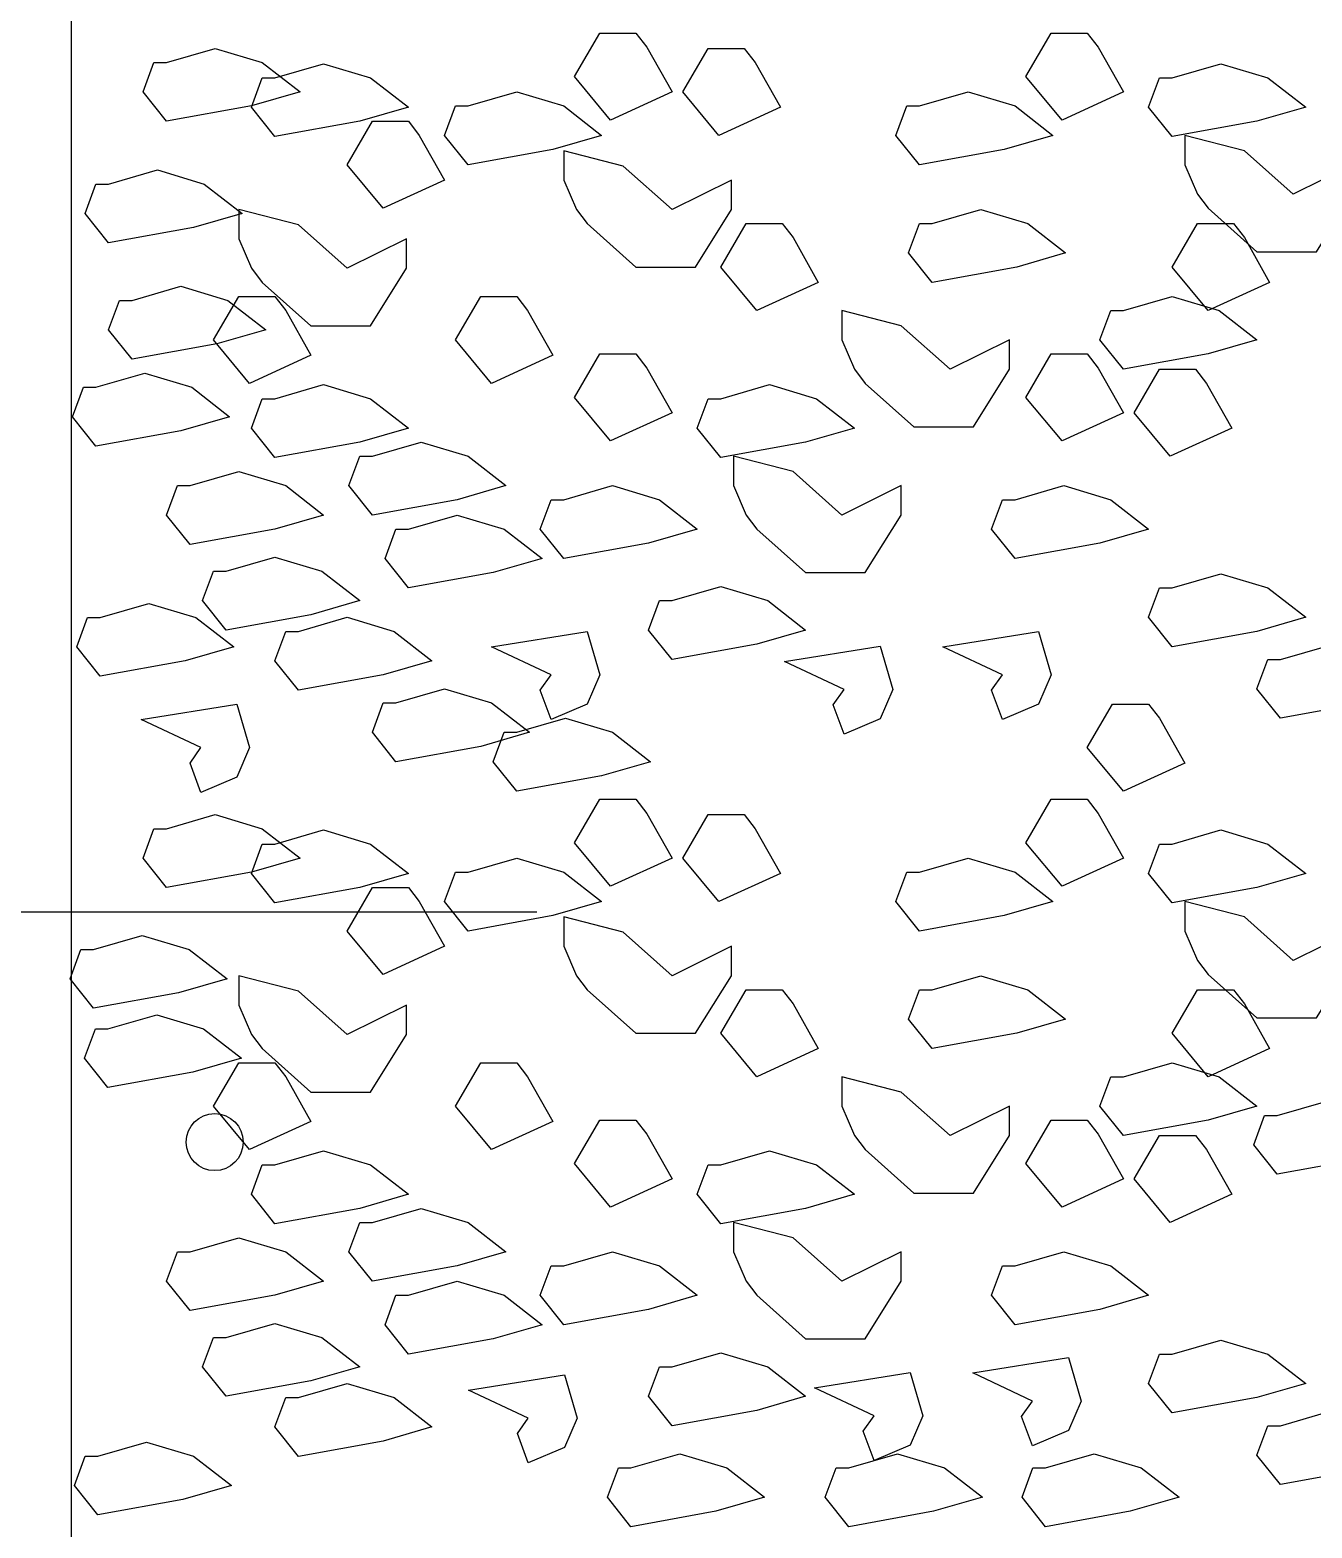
# Model space of a CAD drawing. Header units: metres. Extents: x 115319.7 to 115387.7, y -26854.4 to -26790.4.
# Drawn here: x 115362.543 to 115363.089, y -26853.456 to -26852.817 of the extents above; entities that cross this region are included whole.
import ezdxf

# ---------------------------------------------------------------- set-up
doc = ezdxf.new("R2010")
doc.units = ezdxf.units.M
doc.header["$MEASUREMENT"] = 0

# ---------------------------------------------------------------- blocks, each defined once
blk = doc.blocks.new('RWH1')
at = {"color": 7, "ltscale": 7}
blk.add_line((-1.35606, 0.58171), (-1.35606, 2.08171), dxfattribs=at)
at = {"color": 7}
blk.add_line((-1.14406, 1.3207), (-1.86591, 1.3207), dxfattribs=at)
for points in [[(-1.08235, 1.69461), (-1.11033, 1.68178), (-1.12679, 1.7016), (-1.11527, 1.72141), (-1.09881, 1.72141), (-1.09387, 1.715)], [(-1.08235, 1.69461), (-1.11033, 1.68178), (-1.12679, 1.7016), (-1.11527, 1.72141), (-1.09881, 1.72141), (-1.09387, 1.715)], [(-0.87659, 1.69461), (-0.90457, 1.68178), (-0.92103, 1.7016), (-0.90951, 1.72141), (-0.89305, 1.72141), (-0.88811, 1.715)], [(-0.87659, 1.69461), (-0.90457, 1.68178), (-0.92103, 1.7016), (-0.90951, 1.72141), (-0.89305, 1.72141), (-0.88811, 1.715)], [(-1.29057, 1.71442), (-1.26917, 1.70801), (-1.25189, 1.69461), (-1.27411, 1.68819), (-1.31279, 1.6812), (-1.32349, 1.69461), (-1.31855, 1.70801), (-1.31279, 1.70801)], [(-1.29057, 1.71442), (-1.26917, 1.70801), (-1.25189, 1.69461), (-1.27411, 1.68819), (-1.31279, 1.6812), (-1.32349, 1.69461), (-1.31855, 1.70801), (-1.31279, 1.70801)], [(-1.03296, 1.68761), (-1.06095, 1.67479), (-1.07741, 1.69461), (-1.06589, 1.71442), (-1.04942, 1.71442), (-1.04449, 1.70801)], [(-1.03296, 1.68761), (-1.06095, 1.67479), (-1.07741, 1.69461), (-1.06589, 1.71442), (-1.04942, 1.71442), (-1.04449, 1.70801)], [(-1.24119, 1.70743), (-1.21979, 1.70102), (-1.20251, 1.68761), (-1.22473, 1.6812), (-1.26341, 1.67421), (-1.27411, 1.68761), (-1.26917, 1.70102), (-1.26341, 1.70102)], [(-1.24119, 1.70743), (-1.21979, 1.70102), (-1.20251, 1.68761), (-1.22473, 1.6812), (-1.26341, 1.67421), (-1.27411, 1.68761), (-1.26917, 1.70102), (-1.26341, 1.70102)], [(-0.83215, 1.70743), (-0.81075, 1.70102), (-0.79347, 1.68761), (-0.81569, 1.6812), (-0.85437, 1.67421), (-0.86507, 1.68761), (-0.86013, 1.70102), (-0.85437, 1.70102)], [(-0.83215, 1.70743), (-0.81075, 1.70102), (-0.79347, 1.68761), (-0.81569, 1.6812), (-0.85437, 1.67421), (-0.86507, 1.68761), (-0.86013, 1.70102), (-0.85437, 1.70102)], [(-1.15312, 1.69461), (-1.13173, 1.68819), (-1.11444, 1.67479), (-1.13666, 1.66838), (-1.17535, 1.66139), (-1.18605, 1.67479), (-1.18111, 1.68819), (-1.17535, 1.68819)], [(-1.15312, 1.69461), (-1.13173, 1.68819), (-1.11444, 1.67479), (-1.13666, 1.66838), (-1.17535, 1.66139), (-1.18605, 1.67479), (-1.18111, 1.68819), (-1.17535, 1.68819)], [(-0.94737, 1.69461), (-0.92597, 1.68819), (-0.90869, 1.67479), (-0.93091, 1.66838), (-0.96959, 1.66139), (-0.98029, 1.67479), (-0.97535, 1.68819), (-0.96959, 1.68819)], [(-0.94737, 1.69461), (-0.92597, 1.68819), (-0.90869, 1.67479), (-0.93091, 1.66838), (-0.96959, 1.66139), (-0.98029, 1.67479), (-0.97535, 1.68819), (-0.96959, 1.68819)], [(-1.18605, 1.65439), (-1.21403, 1.64157), (-1.23049, 1.66139), (-1.21897, 1.6812), (-1.20251, 1.6812), (-1.19757, 1.67479)], [(-1.18605, 1.65439), (-1.21403, 1.64157), (-1.23049, 1.66139), (-1.21897, 1.6812), (-1.20251, 1.6812), (-1.19757, 1.67479)], [(-0.83791, 1.64157), (-0.81569, 1.62175), (-0.78853, 1.62175), (-0.77207, 1.64798), (-0.77207, 1.66139), (-0.79923, 1.64798), (-0.82145, 1.6678), (-0.84861, 1.67479), (-0.84861, 1.66139), (-0.84285, 1.64798)], [(-0.83791, 1.64157), (-0.81569, 1.62175), (-0.78853, 1.62175), (-0.77207, 1.64798), (-0.77207, 1.66139), (-0.79923, 1.64798), (-0.82145, 1.6678), (-0.84861, 1.67479), (-0.84861, 1.66139), (-0.84285, 1.64798)], [(-1.12103, 1.63458), (-1.09881, 1.61476), (-1.07165, 1.61476), (-1.05519, 1.64099), (-1.05519, 1.65439), (-1.08235, 1.64099), (-1.10457, 1.6608), (-1.13173, 1.6678), (-1.13173, 1.65439), (-1.12597, 1.64099)], [(-1.12103, 1.63458), (-1.09881, 1.61476), (-1.07165, 1.61476), (-1.05519, 1.64099), (-1.05519, 1.65439), (-1.08235, 1.64099), (-1.10457, 1.6608), (-1.13173, 1.6678), (-1.13173, 1.65439), (-1.12597, 1.64099)], [(-1.31697, 1.659), (-1.29557, 1.65259), (-1.27828, 1.63918), (-1.30051, 1.63277), (-1.33919, 1.62578), (-1.34989, 1.63918), (-1.34495, 1.65259), (-1.33919, 1.65259)], [(-1.31697, 1.659), (-1.29557, 1.65259), (-1.27828, 1.63918), (-1.30051, 1.63277), (-1.33919, 1.62578), (-1.34989, 1.63918), (-1.34495, 1.65259), (-1.33919, 1.65259)], [(-1.26917, 1.60777), (-1.24695, 1.58795), (-1.21979, 1.58795), (-1.20333, 1.61418), (-1.20333, 1.62758), (-1.23049, 1.61418), (-1.25271, 1.63399), (-1.27987, 1.64099), (-1.27987, 1.62758), (-1.27411, 1.61418)], [(-1.26917, 1.60777), (-1.24695, 1.58795), (-1.21979, 1.58795), (-1.20333, 1.61418), (-1.20333, 1.62758), (-1.23049, 1.61418), (-1.25271, 1.63399), (-1.27987, 1.64099), (-1.27987, 1.62758), (-1.27411, 1.61418)], [(-0.94161, 1.64099), (-0.92021, 1.63458), (-0.90293, 1.62117), (-0.92515, 1.61476), (-0.96383, 1.60777), (-0.97453, 1.62117), (-0.96959, 1.63458), (-0.96383, 1.63458)], [(-0.94161, 1.64099), (-0.92021, 1.63458), (-0.90293, 1.62117), (-0.92515, 1.61476), (-0.96383, 1.60777), (-0.97453, 1.62117), (-0.96959, 1.63458), (-0.96383, 1.63458)], [(-1.01568, 1.60777), (-1.04366, 1.59495), (-1.06012, 1.61476), (-1.0486, 1.63458), (-1.03214, 1.63458), (-1.0272, 1.62817)], [(-1.01568, 1.60777), (-1.04366, 1.59495), (-1.06012, 1.61476), (-1.0486, 1.63458), (-1.03214, 1.63458), (-1.0272, 1.62817)], [(-0.80993, 1.60777), (-0.83791, 1.59495), (-0.85437, 1.61476), (-0.84285, 1.63458), (-0.82639, 1.63458), (-0.82145, 1.62817)], [(-0.80993, 1.60777), (-0.83791, 1.59495), (-0.85437, 1.61476), (-0.84285, 1.63458), (-0.82639, 1.63458), (-0.82145, 1.62817)], [(-1.30627, 1.60596), (-1.28487, 1.59955), (-1.26759, 1.58615), (-1.28981, 1.57974), (-1.32849, 1.57274), (-1.33919, 1.58615), (-1.33425, 1.59955), (-1.32849, 1.59955)], [(-1.30627, 1.60596), (-1.28487, 1.59955), (-1.26759, 1.58615), (-1.28981, 1.57974), (-1.32849, 1.57274), (-1.33919, 1.58615), (-1.33425, 1.59955), (-1.32849, 1.59955)], [(-1.24695, 1.57455), (-1.27493, 1.56173), (-1.29139, 1.58154), (-1.27987, 1.60136), (-1.26341, 1.60136), (-1.25847, 1.59495)], [(-1.24695, 1.57455), (-1.27493, 1.56173), (-1.29139, 1.58154), (-1.27987, 1.60136), (-1.26341, 1.60136), (-1.25847, 1.59495)], [(-1.13666, 1.57455), (-1.16465, 1.56173), (-1.18111, 1.58154), (-1.16958, 1.60136), (-1.15312, 1.60136), (-1.14819, 1.59495)], [(-1.13666, 1.57455), (-1.16465, 1.56173), (-1.18111, 1.58154), (-1.16958, 1.60136), (-1.15312, 1.60136), (-1.14819, 1.59495)], [(-0.85437, 1.60136), (-0.83297, 1.59495), (-0.81569, 1.58154), (-0.83791, 1.57513), (-0.87659, 1.56814), (-0.88729, 1.58154), (-0.88235, 1.59495), (-0.87659, 1.59495)], [(-0.85437, 1.60136), (-0.83297, 1.59495), (-0.81569, 1.58154), (-0.83791, 1.57513), (-0.87659, 1.56814), (-0.88729, 1.58154), (-0.88235, 1.59495), (-0.87659, 1.59495)], [(-0.99428, 1.56173), (-0.97206, 1.54191), (-0.9449, 1.54191), (-0.92844, 1.56814), (-0.92844, 1.58154), (-0.9556, 1.56814), (-0.97782, 1.58795), (-1.00498, 1.59495), (-1.00498, 1.58154), (-0.99922, 1.56814)], [(-0.99428, 1.56173), (-0.97206, 1.54191), (-0.9449, 1.54191), (-0.92844, 1.56814), (-0.92844, 1.58154), (-0.9556, 1.56814), (-0.97782, 1.58795), (-1.00498, 1.59495), (-1.00498, 1.58154), (-0.99922, 1.56814)], [(-1.08235, 1.54832), (-1.11033, 1.5355), (-1.12679, 1.55532), (-1.11527, 1.57513), (-1.09881, 1.57513), (-1.09387, 1.56872)], [(-1.08235, 1.54832), (-1.11033, 1.5355), (-1.12679, 1.55532), (-1.11527, 1.57513), (-1.09881, 1.57513), (-1.09387, 1.56872)], [(-0.87659, 1.54832), (-0.90457, 1.5355), (-0.92103, 1.55532), (-0.90951, 1.57513), (-0.89305, 1.57513), (-0.88811, 1.56872)], [(-0.87659, 1.54832), (-0.90457, 1.5355), (-0.92103, 1.55532), (-0.90951, 1.57513), (-0.89305, 1.57513), (-0.88811, 1.56872)], [(-1.32273, 1.56633), (-1.30133, 1.55992), (-1.28405, 1.54652), (-1.30627, 1.5401), (-1.34495, 1.53311), (-1.35565, 1.54652), (-1.35071, 1.55992), (-1.34495, 1.55992)], [(-0.82721, 1.54133), (-0.85519, 1.52851), (-0.87165, 1.54832), (-0.86013, 1.56814), (-0.84367, 1.56814), (-0.83873, 1.56173)], [(-0.82721, 1.54133), (-0.85519, 1.52851), (-0.87165, 1.54832), (-0.86013, 1.56814), (-0.84367, 1.56814), (-0.83873, 1.56173)], [(-1.24119, 1.56114), (-1.21979, 1.55473), (-1.20251, 1.54133), (-1.22473, 1.53492), (-1.26341, 1.52792), (-1.27411, 1.54133), (-1.26917, 1.55473), (-1.26341, 1.55473)], [(-1.24119, 1.56114), (-1.21979, 1.55473), (-1.20251, 1.54133), (-1.22473, 1.53492), (-1.26341, 1.52792), (-1.27411, 1.54133), (-1.26917, 1.55473), (-1.26341, 1.55473)], [(-1.0379, 1.56114), (-1.0165, 1.55473), (-0.99922, 1.54133), (-1.02144, 1.53492), (-1.06012, 1.52792), (-1.07082, 1.54133), (-1.06589, 1.55473), (-1.06012, 1.55473)], [(-1.0379, 1.56114), (-1.0165, 1.55473), (-0.99922, 1.54133), (-1.02144, 1.53492), (-1.06012, 1.52792), (-1.07082, 1.54133), (-1.06589, 1.55473), (-1.06012, 1.55473)], [(-1.19674, 1.53492), (-1.17535, 1.52851), (-1.15806, 1.5151), (-1.18028, 1.50869), (-1.21897, 1.5017), (-1.22966, 1.5151), (-1.22473, 1.52851), (-1.21897, 1.52851)], [(-1.19674, 1.53492), (-1.17535, 1.52851), (-1.15806, 1.5151), (-1.18028, 1.50869), (-1.21897, 1.5017), (-1.22966, 1.5151), (-1.22473, 1.52851), (-1.21897, 1.52851)], [(-1.04366, 1.49529), (-1.02144, 1.47547), (-0.99428, 1.47547), (-0.97782, 1.5017), (-0.97782, 1.5151), (-1.00498, 1.5017), (-1.0272, 1.52151), (-1.05436, 1.52851), (-1.05436, 1.5151), (-1.0486, 1.5017)], [(-1.04366, 1.49529), (-1.02144, 1.47547), (-0.99428, 1.47547), (-0.97782, 1.5017), (-0.97782, 1.5151), (-1.00498, 1.5017), (-1.0272, 1.52151), (-1.05436, 1.52851), (-1.05436, 1.5151), (-1.0486, 1.5017)], [(-1.27987, 1.52151), (-1.25847, 1.5151), (-1.24119, 1.5017), (-1.26341, 1.49529), (-1.30209, 1.48829), (-1.31279, 1.5017), (-1.30785, 1.5151), (-1.30209, 1.5151)], [(-1.27987, 1.52151), (-1.25847, 1.5151), (-1.24119, 1.5017), (-1.26341, 1.49529), (-1.30209, 1.48829), (-1.31279, 1.5017), (-1.30785, 1.5151), (-1.30209, 1.5151)], [(-1.1095, 1.5151), (-1.08811, 1.50869), (-1.07082, 1.49529), (-1.09304, 1.48888), (-1.13173, 1.48188), (-1.14243, 1.49529), (-1.13749, 1.50869), (-1.13173, 1.50869)], [(-1.1095, 1.5151), (-1.08811, 1.50869), (-1.07082, 1.49529), (-1.09304, 1.48888), (-1.13173, 1.48188), (-1.14243, 1.49529), (-1.13749, 1.50869), (-1.13173, 1.50869)], [(-0.90375, 1.5151), (-0.88235, 1.50869), (-0.86507, 1.49529), (-0.88729, 1.48888), (-0.92597, 1.48188), (-0.93667, 1.49529), (-0.93173, 1.50869), (-0.92597, 1.50869)], [(-0.90375, 1.5151), (-0.88235, 1.50869), (-0.86507, 1.49529), (-0.88729, 1.48888), (-0.92597, 1.48188), (-0.93667, 1.49529), (-0.93173, 1.50869), (-0.92597, 1.50869)], [(-1.18028, 1.5017), (-1.15889, 1.49529), (-1.1416, 1.48188), (-1.16382, 1.47547), (-1.20251, 1.46848), (-1.2132, 1.48188), (-1.20827, 1.49529), (-1.20251, 1.49529)], [(-1.18028, 1.5017), (-1.15889, 1.49529), (-1.1416, 1.48188), (-1.16382, 1.47547), (-1.20251, 1.46848), (-1.2132, 1.48188), (-1.20827, 1.49529), (-1.20251, 1.49529)], [(-1.26341, 1.48246), (-1.24201, 1.47605), (-1.22473, 1.46265), (-1.24695, 1.45624), (-1.28563, 1.44924), (-1.29633, 1.46265), (-1.29139, 1.47605), (-1.28563, 1.47605)], [(-1.26341, 1.48246), (-1.24201, 1.47605), (-1.22473, 1.46265), (-1.24695, 1.45624), (-1.28563, 1.44924), (-1.29633, 1.46265), (-1.29139, 1.47605), (-1.28563, 1.47605)], [(-1.06012, 1.46906), (-1.03873, 1.46265), (-1.02144, 1.44924), (-1.04366, 1.44283), (-1.08235, 1.43584), (-1.09304, 1.44924), (-1.08811, 1.46265), (-1.08235, 1.46265)], [(-1.06012, 1.46906), (-1.03873, 1.46265), (-1.02144, 1.44924), (-1.04366, 1.44283), (-1.08235, 1.43584), (-1.09304, 1.44924), (-1.08811, 1.46265), (-1.08235, 1.46265)], [(-0.83215, 1.47489), (-0.81075, 1.46848), (-0.79347, 1.45507), (-0.81569, 1.44866), (-0.85437, 1.44167), (-0.86507, 1.45507), (-0.86013, 1.46848), (-0.85437, 1.46848)], [(-0.83215, 1.47489), (-0.81075, 1.46848), (-0.79347, 1.45507), (-0.81569, 1.44866), (-0.85437, 1.44167), (-0.86507, 1.45507), (-0.86013, 1.46848), (-0.85437, 1.46848)], [(-1.3208, 1.4614), (-1.2994, 1.45499), (-1.28212, 1.44159), (-1.30434, 1.43517), (-1.34302, 1.42818), (-1.35372, 1.44159), (-1.34878, 1.45499), (-1.34302, 1.45499)], [(-1.23049, 1.45507), (-1.20909, 1.44866), (-1.19181, 1.43526), (-1.21403, 1.42885), (-1.25271, 1.42185), (-1.26341, 1.43526), (-1.25847, 1.44866), (-1.25271, 1.44866)], [(-1.23049, 1.45507), (-1.20909, 1.44866), (-1.19181, 1.43526), (-1.21403, 1.42885), (-1.25271, 1.42185), (-1.26341, 1.43526), (-1.25847, 1.44866), (-1.25271, 1.44866)], [(-1.13749, 1.40845), (-1.14243, 1.42185), (-1.13749, 1.42885), (-1.16465, 1.44167), (-1.12103, 1.44866), (-1.11527, 1.42885), (-1.12103, 1.41544)], [(-1.13749, 1.40845), (-1.14243, 1.42185), (-1.13749, 1.42885), (-1.16465, 1.44167), (-1.12103, 1.44866), (-1.11527, 1.42885), (-1.12103, 1.41544)], [(-0.93173, 1.40845), (-0.93667, 1.42185), (-0.93173, 1.42885), (-0.95889, 1.44167), (-0.91527, 1.44866), (-0.90951, 1.42885), (-0.91527, 1.41544)], [(-0.93173, 1.40845), (-0.93667, 1.42185), (-0.93173, 1.42885), (-0.95889, 1.44167), (-0.91527, 1.44866), (-0.90951, 1.42885), (-0.91527, 1.41544)], [(-1.00389, 1.40171), (-1.00883, 1.41512), (-1.00389, 1.42211), (-1.03105, 1.43493), (-0.98743, 1.44192), (-0.98167, 1.42211), (-0.98743, 1.4087)], [(-1.00389, 1.40171), (-1.00883, 1.41512), (-1.00389, 1.42211), (-1.03105, 1.43493), (-0.98743, 1.44192), (-0.98167, 1.42211), (-0.98743, 1.4087)], [(-0.78277, 1.44225), (-0.76137, 1.43584), (-0.74409, 1.42244), (-0.76631, 1.41602), (-0.80499, 1.40903), (-0.81569, 1.42244), (-0.81075, 1.43584), (-0.80499, 1.43584)], [(-0.78277, 1.44225), (-0.76137, 1.43584), (-0.74409, 1.42244), (-0.76631, 1.41602), (-0.80499, 1.40903), (-0.81569, 1.42244), (-0.81075, 1.43584), (-0.80499, 1.43584)], [(-1.18605, 1.42244), (-1.16465, 1.41602), (-1.14736, 1.40262), (-1.16958, 1.39621), (-1.20827, 1.38922), (-1.21897, 1.40262), (-1.21403, 1.41602), (-1.20827, 1.41602)], [(-1.18605, 1.42244), (-1.16465, 1.41602), (-1.14736, 1.40262), (-1.16958, 1.39621), (-1.20827, 1.38922), (-1.21897, 1.40262), (-1.21403, 1.41602), (-1.20827, 1.41602)], [(-1.29715, 1.37523), (-1.30209, 1.38863), (-1.29715, 1.39563), (-1.32431, 1.40845), (-1.28069, 1.41544), (-1.27493, 1.39563), (-1.28069, 1.38222)], [(-1.29715, 1.37523), (-1.30209, 1.38863), (-1.29715, 1.39563), (-1.32431, 1.40845), (-1.28069, 1.41544), (-1.27493, 1.39563), (-1.28069, 1.38222)], [(-0.84861, 1.38863), (-0.87659, 1.37581), (-0.89305, 1.39563), (-0.88153, 1.41544), (-0.86507, 1.41544), (-0.86013, 1.40903)], [(-0.84861, 1.38863), (-0.87659, 1.37581), (-0.89305, 1.39563), (-0.88153, 1.41544), (-0.86507, 1.41544), (-0.86013, 1.40903)], [(-1.1309, 1.40903), (-1.1095, 1.40262), (-1.09222, 1.38922), (-1.11444, 1.3828), (-1.15312, 1.37581), (-1.16382, 1.38922), (-1.15889, 1.40262), (-1.15312, 1.40262)], [(-1.1309, 1.40903), (-1.1095, 1.40262), (-1.09222, 1.38922), (-1.11444, 1.3828), (-1.15312, 1.37581), (-1.16382, 1.38922), (-1.15889, 1.40262), (-1.15312, 1.40262)], [(-1.08235, 1.34526), (-1.11033, 1.33244), (-1.12679, 1.35226), (-1.11527, 1.37207), (-1.09881, 1.37207), (-1.09387, 1.36566)], [(-1.08235, 1.34526), (-1.11033, 1.33244), (-1.12679, 1.35226), (-1.11527, 1.37207), (-1.09881, 1.37207), (-1.09387, 1.36566)], [(-0.87659, 1.34526), (-0.90457, 1.33244), (-0.92103, 1.35226), (-0.90951, 1.37207), (-0.89305, 1.37207), (-0.88811, 1.36566)], [(-0.87659, 1.34526), (-0.90457, 1.33244), (-0.92103, 1.35226), (-0.90951, 1.37207), (-0.89305, 1.37207), (-0.88811, 1.36566)], [(-1.29057, 1.36508), (-1.26917, 1.35867), (-1.25189, 1.34526), (-1.27411, 1.33885), (-1.31279, 1.33186), (-1.32349, 1.34526), (-1.31855, 1.35867), (-1.31279, 1.35867)], [(-1.29057, 1.36508), (-1.26917, 1.35867), (-1.25189, 1.34526), (-1.27411, 1.33885), (-1.31279, 1.33186), (-1.32349, 1.34526), (-1.31855, 1.35867), (-1.31279, 1.35867)], [(-1.03296, 1.33827), (-1.06095, 1.32545), (-1.07741, 1.34526), (-1.06589, 1.36508), (-1.04942, 1.36508), (-1.04449, 1.35867)], [(-1.03296, 1.33827), (-1.06095, 1.32545), (-1.07741, 1.34526), (-1.06589, 1.36508), (-1.04942, 1.36508), (-1.04449, 1.35867)], [(-1.24119, 1.35809), (-1.21979, 1.35167), (-1.20251, 1.33827), (-1.22473, 1.33186), (-1.26341, 1.32487), (-1.27411, 1.33827), (-1.26917, 1.35167), (-1.26341, 1.35167)], [(-1.24119, 1.35809), (-1.21979, 1.35167), (-1.20251, 1.33827), (-1.22473, 1.33186), (-1.26341, 1.32487), (-1.27411, 1.33827), (-1.26917, 1.35167), (-1.26341, 1.35167)], [(-0.83215, 1.35809), (-0.81075, 1.35167), (-0.79347, 1.33827), (-0.81569, 1.33186), (-0.85437, 1.32487), (-0.86507, 1.33827), (-0.86013, 1.35167), (-0.85437, 1.35167)], [(-0.83215, 1.35809), (-0.81075, 1.35167), (-0.79347, 1.33827), (-0.81569, 1.33186), (-0.85437, 1.32487), (-0.86507, 1.33827), (-0.86013, 1.35167), (-0.85437, 1.35167)], [(-1.15312, 1.34526), (-1.13173, 1.33885), (-1.11444, 1.32545), (-1.13666, 1.31904), (-1.17535, 1.31204), (-1.18605, 1.32545), (-1.18111, 1.33885), (-1.17535, 1.33885)], [(-1.15312, 1.34526), (-1.13173, 1.33885), (-1.11444, 1.32545), (-1.13666, 1.31904), (-1.17535, 1.31204), (-1.18605, 1.32545), (-1.18111, 1.33885), (-1.17535, 1.33885)], [(-0.94737, 1.34526), (-0.92597, 1.33885), (-0.90869, 1.32545), (-0.93091, 1.31904), (-0.96959, 1.31204), (-0.98029, 1.32545), (-0.97535, 1.33885), (-0.96959, 1.33885)], [(-0.94737, 1.34526), (-0.92597, 1.33885), (-0.90869, 1.32545), (-0.93091, 1.31904), (-0.96959, 1.31204), (-0.98029, 1.32545), (-0.97535, 1.33885), (-0.96959, 1.33885)], [(-1.18605, 1.30505), (-1.21403, 1.29223), (-1.23049, 1.31204), (-1.21897, 1.33186), (-1.20251, 1.33186), (-1.19757, 1.32545)], [(-1.18605, 1.30505), (-1.21403, 1.29223), (-1.23049, 1.31204), (-1.21897, 1.33186), (-1.20251, 1.33186), (-1.19757, 1.32545)], [(-0.83791, 1.29223), (-0.81569, 1.27241), (-0.78853, 1.27241), (-0.77207, 1.29864), (-0.77207, 1.31204), (-0.79923, 1.29864), (-0.82145, 1.31845), (-0.84861, 1.32545), (-0.84861, 1.31204), (-0.84285, 1.29864)], [(-0.83791, 1.29223), (-0.81569, 1.27241), (-0.78853, 1.27241), (-0.77207, 1.29864), (-0.77207, 1.31204), (-0.79923, 1.29864), (-0.82145, 1.31845), (-0.84861, 1.32545), (-0.84861, 1.31204), (-0.84285, 1.29864)], [(-1.12103, 1.28523), (-1.09881, 1.26542), (-1.07165, 1.26542), (-1.05519, 1.29165), (-1.05519, 1.30505), (-1.08235, 1.29165), (-1.10457, 1.31146), (-1.13173, 1.31845), (-1.13173, 1.30505), (-1.12597, 1.29165)], [(-1.12103, 1.28523), (-1.09881, 1.26542), (-1.07165, 1.26542), (-1.05519, 1.29165), (-1.05519, 1.30505), (-1.08235, 1.29165), (-1.10457, 1.31146), (-1.13173, 1.31845), (-1.13173, 1.30505), (-1.12597, 1.29165)], [(-1.32385, 1.31002), (-1.30245, 1.30361), (-1.28517, 1.29021), (-1.30739, 1.2838), (-1.34607, 1.2768), (-1.35677, 1.29021), (-1.35183, 1.30361), (-1.34607, 1.30361)], [(-1.26917, 1.25843), (-1.24695, 1.23861), (-1.21979, 1.23861), (-1.20333, 1.26484), (-1.20333, 1.27824), (-1.23049, 1.26484), (-1.25271, 1.28465), (-1.27987, 1.29165), (-1.27987, 1.27824), (-1.27411, 1.26484)], [(-1.26917, 1.25843), (-1.24695, 1.23861), (-1.21979, 1.23861), (-1.20333, 1.26484), (-1.20333, 1.27824), (-1.23049, 1.26484), (-1.25271, 1.28465), (-1.27987, 1.29165), (-1.27987, 1.27824), (-1.27411, 1.26484)], [(-0.94161, 1.29165), (-0.92021, 1.28523), (-0.90293, 1.27183), (-0.92515, 1.26542), (-0.96383, 1.25843), (-0.97453, 1.27183), (-0.96959, 1.28523), (-0.96383, 1.28523)], [(-0.94161, 1.29165), (-0.92021, 1.28523), (-0.90293, 1.27183), (-0.92515, 1.26542), (-0.96383, 1.25843), (-0.97453, 1.27183), (-0.96959, 1.28523), (-0.96383, 1.28523)], [(-1.01568, 1.25843), (-1.04366, 1.2456), (-1.06012, 1.26542), (-1.0486, 1.28523), (-1.03214, 1.28523), (-1.0272, 1.27882)], [(-1.01568, 1.25843), (-1.04366, 1.2456), (-1.06012, 1.26542), (-1.0486, 1.28523), (-1.03214, 1.28523), (-1.0272, 1.27882)], [(-0.80993, 1.25843), (-0.83791, 1.2456), (-0.85437, 1.26542), (-0.84285, 1.28523), (-0.82639, 1.28523), (-0.82145, 1.27882)], [(-0.80993, 1.25843), (-0.83791, 1.2456), (-0.85437, 1.26542), (-0.84285, 1.28523), (-0.82639, 1.28523), (-0.82145, 1.27882)], [(-1.31727, 1.27384), (-1.29587, 1.26743), (-1.27858, 1.25402), (-1.3008, 1.24761), (-1.33949, 1.24062), (-1.35019, 1.25402), (-1.34525, 1.26743), (-1.33949, 1.26743)], [(-1.24695, 1.22521), (-1.27493, 1.21238), (-1.29139, 1.2322), (-1.27987, 1.25201), (-1.26341, 1.25201), (-1.25847, 1.2456)], [(-1.24695, 1.22521), (-1.27493, 1.21238), (-1.29139, 1.2322), (-1.27987, 1.25201), (-1.26341, 1.25201), (-1.25847, 1.2456)], [(-1.13666, 1.22521), (-1.16465, 1.21238), (-1.18111, 1.2322), (-1.16958, 1.25201), (-1.15312, 1.25201), (-1.14819, 1.2456)], [(-1.13666, 1.22521), (-1.16465, 1.21238), (-1.18111, 1.2322), (-1.16958, 1.25201), (-1.15312, 1.25201), (-1.14819, 1.2456)], [(-0.85437, 1.25201), (-0.83297, 1.2456), (-0.81569, 1.2322), (-0.83791, 1.22579), (-0.87659, 1.21879), (-0.88729, 1.2322), (-0.88235, 1.2456), (-0.87659, 1.2456)], [(-0.85437, 1.25201), (-0.83297, 1.2456), (-0.81569, 1.2322), (-0.83791, 1.22579), (-0.87659, 1.21879), (-0.88729, 1.2322), (-0.88235, 1.2456), (-0.87659, 1.2456)], [(-0.99428, 1.21238), (-0.97206, 1.19257), (-0.9449, 1.19257), (-0.92844, 1.21879), (-0.92844, 1.2322), (-0.9556, 1.21879), (-0.97782, 1.23861), (-1.00498, 1.2456), (-1.00498, 1.2322), (-0.99922, 1.21879)], [(-0.99428, 1.21238), (-0.97206, 1.19257), (-0.9449, 1.19257), (-0.92844, 1.21879), (-0.92844, 1.2322), (-0.9556, 1.21879), (-0.97782, 1.23861), (-1.00498, 1.2456), (-1.00498, 1.2322), (-0.99922, 1.21879)], [(-0.78424, 1.23433), (-0.76284, 1.22792), (-0.74556, 1.21452), (-0.76778, 1.20811), (-0.80646, 1.20111), (-0.81716, 1.21452), (-0.81222, 1.22792), (-0.80646, 1.22792)], [(-0.78424, 1.23433), (-0.76284, 1.22792), (-0.74556, 1.21452), (-0.76778, 1.20811), (-0.80646, 1.20111), (-0.81716, 1.21452), (-0.81222, 1.22792), (-0.80646, 1.22792)], [(-1.08235, 1.19898), (-1.11033, 1.18616), (-1.12679, 1.20597), (-1.11527, 1.22579), (-1.09881, 1.22579), (-1.09387, 1.21938)], [(-1.08235, 1.19898), (-1.11033, 1.18616), (-1.12679, 1.20597), (-1.11527, 1.22579), (-1.09881, 1.22579), (-1.09387, 1.21938)], [(-0.87659, 1.19898), (-0.90457, 1.18616), (-0.92103, 1.20597), (-0.90951, 1.22579), (-0.89305, 1.22579), (-0.88811, 1.21938)], [(-0.87659, 1.19898), (-0.90457, 1.18616), (-0.92103, 1.20597), (-0.90951, 1.22579), (-0.89305, 1.22579), (-0.88811, 1.21938)], [(-0.82721, 1.19199), (-0.85519, 1.17916), (-0.87165, 1.19898), (-0.86013, 1.21879), (-0.84367, 1.21879), (-0.83873, 1.21238)], [(-0.82721, 1.19199), (-0.85519, 1.17916), (-0.87165, 1.19898), (-0.86013, 1.21879), (-0.84367, 1.21879), (-0.83873, 1.21238)], [(-1.24119, 1.2118), (-1.21979, 1.20539), (-1.20251, 1.19199), (-1.22473, 1.18557), (-1.26341, 1.17858), (-1.27411, 1.19199), (-1.26917, 1.20539), (-1.26341, 1.20539)], [(-1.24119, 1.2118), (-1.21979, 1.20539), (-1.20251, 1.19199), (-1.22473, 1.18557), (-1.26341, 1.17858), (-1.27411, 1.19199), (-1.26917, 1.20539), (-1.26341, 1.20539)], [(-1.0379, 1.2118), (-1.0165, 1.20539), (-0.99922, 1.19199), (-1.02144, 1.18557), (-1.06012, 1.17858), (-1.07082, 1.19199), (-1.06589, 1.20539), (-1.06012, 1.20539)], [(-1.0379, 1.2118), (-1.0165, 1.20539), (-0.99922, 1.19199), (-1.02144, 1.18557), (-1.06012, 1.17858), (-1.07082, 1.19199), (-1.06589, 1.20539), (-1.06012, 1.20539)], [(-1.19674, 1.18557), (-1.17535, 1.17916), (-1.15806, 1.16576), (-1.18028, 1.15935), (-1.21897, 1.15236), (-1.22966, 1.16576), (-1.22473, 1.17916), (-1.21897, 1.17916)], [(-1.19674, 1.18557), (-1.17535, 1.17916), (-1.15806, 1.16576), (-1.18028, 1.15935), (-1.21897, 1.15236), (-1.22966, 1.16576), (-1.22473, 1.17916), (-1.21897, 1.17916)], [(-1.04366, 1.14594), (-1.02144, 1.12613), (-0.99428, 1.12613), (-0.97782, 1.15236), (-0.97782, 1.16576), (-1.00498, 1.15236), (-1.0272, 1.17217), (-1.05436, 1.17916), (-1.05436, 1.16576), (-1.0486, 1.15236)], [(-1.04366, 1.14594), (-1.02144, 1.12613), (-0.99428, 1.12613), (-0.97782, 1.15236), (-0.97782, 1.16576), (-1.00498, 1.15236), (-1.0272, 1.17217), (-1.05436, 1.17916), (-1.05436, 1.16576), (-1.0486, 1.15236)], [(-1.27987, 1.17217), (-1.25847, 1.16576), (-1.24119, 1.15236), (-1.26341, 1.14594), (-1.30209, 1.13895), (-1.31279, 1.15236), (-1.30785, 1.16576), (-1.30209, 1.16576)], [(-1.27987, 1.17217), (-1.25847, 1.16576), (-1.24119, 1.15236), (-1.26341, 1.14594), (-1.30209, 1.13895), (-1.31279, 1.15236), (-1.30785, 1.16576), (-1.30209, 1.16576)], [(-1.1095, 1.16576), (-1.08811, 1.15935), (-1.07082, 1.14594), (-1.09304, 1.13953), (-1.13173, 1.13254), (-1.14243, 1.14594), (-1.13749, 1.15935), (-1.13173, 1.15935)], [(-1.1095, 1.16576), (-1.08811, 1.15935), (-1.07082, 1.14594), (-1.09304, 1.13953), (-1.13173, 1.13254), (-1.14243, 1.14594), (-1.13749, 1.15935), (-1.13173, 1.15935)], [(-0.90375, 1.16576), (-0.88235, 1.15935), (-0.86507, 1.14594), (-0.88729, 1.13953), (-0.92597, 1.13254), (-0.93667, 1.14594), (-0.93173, 1.15935), (-0.92597, 1.15935)], [(-0.90375, 1.16576), (-0.88235, 1.15935), (-0.86507, 1.14594), (-0.88729, 1.13953), (-0.92597, 1.13254), (-0.93667, 1.14594), (-0.93173, 1.15935), (-0.92597, 1.15935)], [(-1.18028, 1.15236), (-1.15889, 1.14594), (-1.1416, 1.13254), (-1.16382, 1.12613), (-1.20251, 1.11914), (-1.2132, 1.13254), (-1.20827, 1.14594), (-1.20251, 1.14594)], [(-1.18028, 1.15236), (-1.15889, 1.14594), (-1.1416, 1.13254), (-1.16382, 1.12613), (-1.20251, 1.11914), (-1.2132, 1.13254), (-1.20827, 1.14594), (-1.20251, 1.14594)], [(-1.26341, 1.13312), (-1.24201, 1.12671), (-1.22473, 1.11331), (-1.24695, 1.1069), (-1.28563, 1.0999), (-1.29633, 1.11331), (-1.29139, 1.12671), (-1.28563, 1.12671)], [(-1.26341, 1.13312), (-1.24201, 1.12671), (-1.22473, 1.11331), (-1.24695, 1.1069), (-1.28563, 1.0999), (-1.29633, 1.11331), (-1.29139, 1.12671), (-1.28563, 1.12671)], [(-0.83215, 1.12555), (-0.81075, 1.11914), (-0.79347, 1.10573), (-0.81569, 1.09932), (-0.85437, 1.09233), (-0.86507, 1.10573), (-0.86013, 1.11914), (-0.85437, 1.11914)], [(-0.83215, 1.12555), (-0.81075, 1.11914), (-0.79347, 1.10573), (-0.81569, 1.09932), (-0.85437, 1.09233), (-0.86507, 1.10573), (-0.86013, 1.11914), (-0.85437, 1.11914)], [(-1.06012, 1.11972), (-1.03873, 1.11331), (-1.02144, 1.0999), (-1.04366, 1.09349), (-1.08235, 1.0865), (-1.09304, 1.0999), (-1.08811, 1.11331), (-1.08235, 1.11331)], [(-1.06012, 1.11972), (-1.03873, 1.11331), (-1.02144, 1.0999), (-1.04366, 1.09349), (-1.08235, 1.0865), (-1.09304, 1.0999), (-1.08811, 1.11331), (-1.08235, 1.11331)], [(-0.91807, 1.07732), (-0.92301, 1.09073), (-0.91807, 1.09772), (-0.94523, 1.11054), (-0.90161, 1.11753), (-0.89585, 1.09772), (-0.90161, 1.08431)], [(-0.91807, 1.07732), (-0.92301, 1.09073), (-0.91807, 1.09772), (-0.94523, 1.11054), (-0.90161, 1.11753), (-0.89585, 1.09772), (-0.90161, 1.08431)], [(-1.1479, 1.06951), (-1.15283, 1.08292), (-1.1479, 1.08991), (-1.17506, 1.10273), (-1.13144, 1.10973), (-1.12567, 1.08991), (-1.13144, 1.07651)], [(-1.1479, 1.06951), (-1.15283, 1.08292), (-1.1479, 1.08991), (-1.17506, 1.10273), (-1.13144, 1.10973), (-1.12567, 1.08991), (-1.13144, 1.07651)], [(-0.99023, 1.07058), (-0.99517, 1.08399), (-0.99023, 1.09098), (-1.01739, 1.1038), (-0.97377, 1.1108), (-0.96801, 1.09098), (-0.97377, 1.07758)], [(-0.99023, 1.07058), (-0.99517, 1.08399), (-0.99023, 1.09098), (-1.01739, 1.1038), (-0.97377, 1.1108), (-0.96801, 1.09098), (-0.97377, 1.07758)], [(-1.23049, 1.10573), (-1.20909, 1.09932), (-1.19181, 1.08592), (-1.21403, 1.0795), (-1.25271, 1.07251), (-1.26341, 1.08592), (-1.25847, 1.09932), (-1.25271, 1.09932)], [(-1.23049, 1.10573), (-1.20909, 1.09932), (-1.19181, 1.08592), (-1.21403, 1.0795), (-1.25271, 1.07251), (-1.26341, 1.08592), (-1.25847, 1.09932), (-1.25271, 1.09932)], [(-0.78277, 1.09291), (-0.76137, 1.0865), (-0.74409, 1.07309), (-0.76631, 1.06668), (-0.80499, 1.05969), (-0.81569, 1.07309), (-0.81075, 1.0865), (-0.80499, 1.0865)], [(-0.78277, 1.09291), (-0.76137, 1.0865), (-0.74409, 1.07309), (-0.76631, 1.06668), (-0.80499, 1.05969), (-0.81569, 1.07309), (-0.81075, 1.0865), (-0.80499, 1.0865)], [(-1.32189, 1.07906), (-1.3005, 1.07265), (-1.28321, 1.05925), (-1.30543, 1.05283), (-1.34411, 1.04584), (-1.35481, 1.05925), (-1.34988, 1.07265), (-1.34411, 1.07265)], [(-1.32189, 1.07906), (-1.3005, 1.07265), (-1.28321, 1.05925), (-1.30543, 1.05283), (-1.34411, 1.04584), (-1.35481, 1.05925), (-1.34988, 1.07265), (-1.34411, 1.07265)], [(-1.07883, 1.07368), (-1.05744, 1.06727), (-1.04015, 1.05387), (-1.06237, 1.04746), (-1.10106, 1.04046), (-1.11175, 1.05387), (-1.10682, 1.06727), (-1.10106, 1.06727)], [(-0.97957, 1.07368), (-0.95817, 1.06727), (-0.94089, 1.05387), (-0.96311, 1.04746), (-1.00179, 1.04046), (-1.01249, 1.05387), (-1.00755, 1.06727), (-1.00179, 1.06727)], [(-0.88989, 1.07368), (-0.86849, 1.06727), (-0.85121, 1.05387), (-0.87343, 1.04746), (-0.91211, 1.04046), (-0.92281, 1.05387), (-0.91787, 1.06727), (-0.91211, 1.06727)]]:
    blk.add_lwpolyline(points, close=True, dxfattribs=at)
blk.add_circle((-1.29083, 1.21581), 0.013, dxfattribs=at)
blk.add_circle((-1.29083, 1.21581), 0.013, dxfattribs=at)

msp = doc.modelspace()

# ---------------------------------------------------------------- block references
at = {"xscale": 0.935322692236607, "yscale": 0.935322692236607, "zscale": 0.935322692236607}
msp.add_blockref('RWH1', (115363.82885, -26854.42857), dxfattribs=at)

doc.saveas('drawing.dxf')
